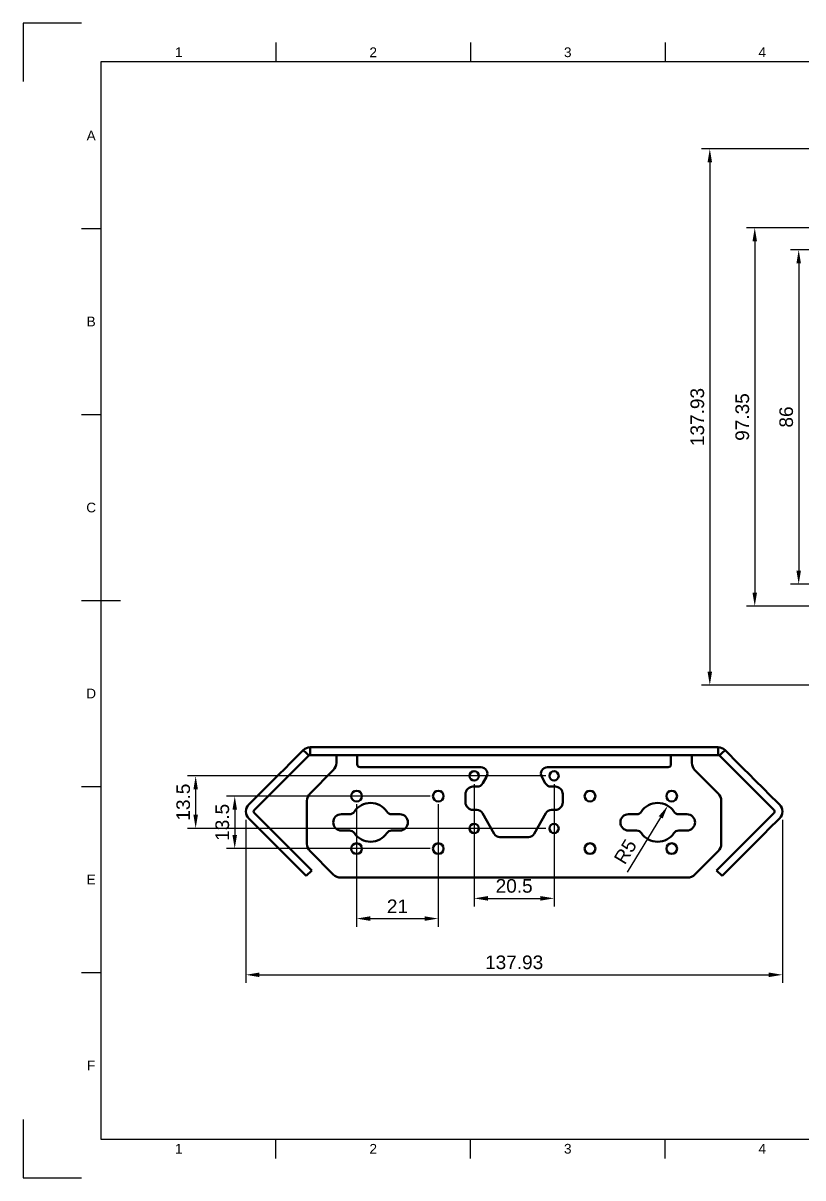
# Model space of a CAD drawing. Header units: millimetres. Extents: x 0 to 420, y 0 to 297.
# Drawn here: x 0 to 200.4, y 0 to 297 of the extents above; entities that cross this region are included whole.
import ezdxf
from ezdxf.enums import TextEntityAlignment as Align

# ---------------------------------------------------------------- set-up
doc = ezdxf.new("R2010")
doc.units = ezdxf.units.MM
doc.header["$LTSCALE"] = 0.75
for name, color, linetype, lineweight in [('BORDER', 7, 'Continuous', 25), ('FD_Dimensions', 7, 'Continuous', 25), ('Visible', 7, 'Continuous', 50)]:
    doc.layers.add(name, color=color, linetype=linetype, lineweight=lineweight)
doc.styles.add('FusionTitle', font='arial.ttf')
doc.styles.get("Standard").update_dxf_attribs({"font": 'arial.ttf'})
doc.dimstyles.new('Dim-ISO-25', dxfattribs={"dimtxt": 3.5, "dimasz": 3.5, "dimexe": 2.1, "dimexo": 2.1, "dimgap": 1.4, "dimtad": 1, "dimzin": 12, "dimdsep": 46, "dimtxsty": 'Standard', "dimcen": 0, "dimazin": 3, "dimtp": 0.1, "dimtm": 0.1, "dimtfac": 0.714286, "dimtmove": 0, "dimatfit": 3, "dimfxl": 1, "dimtzin": 12, "dimarcsym": 0})

# ---------------------------------------------------------------- blocks, each defined once
blk = doc.blocks.new('ISO_A3_SHEET')
at = {"layer": 'BORDER'}
for p, q in [((65, 292), (65, 287)), ((115, 292), (115, 287)), ((165, 292), (165, 287)), ((410, 287), (20, 287)), ((20, 287), (20, 10)), ((15, 244.16666), (20, 244.16666)), ((15, 196.33333), (20, 196.33333)), ((15, 148.5), (25, 148.5)), ((15, 100.66667), (20, 100.66667)), ((15, 52.83334), (20, 52.83334)), ((20, 10), (410, 10)), ((65, 5), (65, 10)), ((115, 5), (115, 10)), ((165, 5), (165, 10))]:
    blk.add_line(p, q, dxfattribs=at)
at = {"layer": 'Defpoints'}
for p, q in [((15, 297), (0, 297)), ((0, 297), (0, 282)), ((0, 15), (0, 0)), ((0, 0), (15, 0))]:
    blk.add_line(p, q, dxfattribs=at)
at = {"layer": 'BORDER', "style": 'FusionTitle'}
for s, p in [('1', (40, 289.5)), ('2', (90, 289.5)), ('3', (140, 289.5)), ('4', (190, 289.5)), ('A', (17.5, 268.08333)), ('B', (17.5, 220.25)), ('C', (17.5, 172.41667)), ('D', (17.5, 124.58334)), ('E', (17.5, 76.75001)), ('F', (17.5, 28.91668)), ('1', (40, 7.5)), ('2', (90, 7.5)), ('3', (140, 7.5)), ('4', (190, 7.5))]:
    blk.add_text(s, height=2.5, dxfattribs=at).set_placement(p, align=Align.MIDDLE)
blk = doc.blocks.new('*D24')
at = {"layer": 'Defpoints', "color": 0, "transparency": 16777216}
for p in [(228.626372, 264.650913), (176.512818, 126.723804), (228.626372, 126.723804)]:
    blk.add_point(p, dxfattribs=at)
at = {"layer": 'FD_Dimensions', "color": 0, "lineweight": -2, "transparency": 16777216}
for p, q in [((226.526372, 264.650913), (174.412818, 264.650913)), ((176.512818, 261.150913), (176.512818, 130.223804)), ((226.526372, 126.723804), (174.412818, 126.723804))]:
    blk.add_line(p, q, dxfattribs=at)
at = {"layer": 'FD_Dimensions', "color": 0, "transparency": 16777216}
for points in [[(175.929485, 261.150913), (177.096152, 261.150913), (176.512818, 264.650913)], [(175.929485, 130.223804), (177.096152, 130.223804), (176.512818, 126.723804)]]:
    blk.add_solid(points, dxfattribs=at)
at = {"layer": 'FD_Dimensions', "color": 0, "transparency": 16777216, "insert": (173.324619, 195.687359), "char_height": 3.5, "attachment_point": 5, "rotation": 90}
blk.add_mtext('137.93', dxfattribs=at)
blk = doc.blocks.new('*D32')
at = {"layer": 'Defpoints', "color": 0, "transparency": 16777216}
for p in [(163.120917, 91.444306), (160.52052, 87.173716)]:
    blk.add_point(p, dxfattribs=at)
at = {"layer": 'FD_Dimensions', "color": 0, "lineweight": -2, "transparency": 16777216}
blk.add_line((155.322625, 78.637297), (163.901036, 92.725482), dxfattribs=at)
at = {"layer": 'FD_Dimensions', "color": 0, "transparency": 16777216}
blk.add_solid([(163.402801, 93.028862), (164.399272, 92.422103), (165.721314, 95.714895)], dxfattribs=at)
at = {"layer": 'FD_Dimensions', "color": 0, "transparency": 16777216, "insert": (154.80925, 83.908339), "char_height": 3.5, "attachment_point": 5, "rotation": 58.66244438}
blk.add_mtext('R5', dxfattribs=at)
blk = doc.blocks.new('*D33')
at = {"layer": 'Defpoints', "color": 0, "transparency": 16777216}
for p in [(115.970917, 103.394306), (136.470917, 103.394306), (136.470917, 71.894306)]:
    blk.add_point(p, dxfattribs=at)
at = {"layer": 'FD_Dimensions', "color": 0, "lineweight": -2, "transparency": 16777216}
for p, q in [((115.970917, 101.294306), (115.970917, 69.794306)), ((136.470917, 101.294306), (136.470917, 69.794306)), ((119.470917, 71.894306), (132.970917, 71.894306))]:
    blk.add_line(p, q, dxfattribs=at)
at = {"layer": 'FD_Dimensions', "color": 0, "transparency": 16777216}
for points in [[(119.470917, 72.477639), (119.470917, 71.310972), (115.970917, 71.894306)], [(132.970917, 72.477639), (132.970917, 71.310972), (136.470917, 71.894306)]]:
    blk.add_solid(points, dxfattribs=at)
at = {"layer": 'FD_Dimensions', "color": 0, "transparency": 16777216, "insert": (126.220917, 75.081311), "char_height": 3.5, "attachment_point": 5}
blk.add_mtext('20.5', dxfattribs=at)
blk = doc.blocks.new('*D34')
at = {"layer": 'Defpoints', "color": 0, "transparency": 16777216}
for p in [(44.357162, 103.394306), (136.470917, 103.394306), (136.470917, 89.894306)]:
    blk.add_point(p, dxfattribs=at)
at = {"layer": 'FD_Dimensions', "color": 0, "lineweight": -2, "transparency": 16777216}
for p, q in [((134.370917, 103.394306), (42.257162, 103.394306)), ((44.357162, 93.394306), (44.357162, 99.894306)), ((134.370917, 89.894306), (42.257162, 89.894306))]:
    blk.add_line(p, q, dxfattribs=at)
at = {"layer": 'FD_Dimensions', "color": 0, "transparency": 16777216}
for points in [[(43.773829, 99.894306), (44.940496, 99.894306), (44.357162, 103.394306)], [(43.773829, 93.394306), (44.940496, 93.394306), (44.357162, 89.894306)]]:
    blk.add_solid(points, dxfattribs=at)
at = {"layer": 'FD_Dimensions', "color": 0, "transparency": 16777216, "insert": (41.168963, 96.644306), "char_height": 3.5, "attachment_point": 5, "rotation": 90}
blk.add_mtext('13.5', dxfattribs=at)
blk = doc.blocks.new('*D35')
at = {"layer": 'Defpoints', "color": 0, "transparency": 16777216}
for p in [(85.720917, 98.194306), (106.720917, 98.194306), (106.720917, 66.694306)]:
    blk.add_point(p, dxfattribs=at)
at = {"layer": 'FD_Dimensions', "color": 0, "lineweight": -2, "transparency": 16777216}
for p, q in [((85.720917, 96.094306), (85.720917, 64.594306)), ((106.720917, 96.094306), (106.720917, 64.594306)), ((89.220917, 66.694306), (103.220917, 66.694306))]:
    blk.add_line(p, q, dxfattribs=at)
at = {"layer": 'FD_Dimensions', "color": 0, "transparency": 16777216}
for points in [[(89.220917, 67.277639), (89.220917, 66.110972), (85.720917, 66.694306)], [(103.220917, 67.277639), (103.220917, 66.110972), (106.720917, 66.694306)]]:
    blk.add_solid(points, dxfattribs=at)
at = {"layer": 'FD_Dimensions', "color": 0, "transparency": 16777216, "insert": (96.220917, 69.851468), "char_height": 3.5, "attachment_point": 5}
blk.add_mtext('21', dxfattribs=at)
blk = doc.blocks.new('*D36')
at = {"layer": 'Defpoints', "color": 0, "transparency": 16777216}
for p in [(106.720917, 98.194306), (54.399045, 84.694306), (106.720917, 84.694306)]:
    blk.add_point(p, dxfattribs=at)
at = {"layer": 'FD_Dimensions', "color": 0, "lineweight": -2, "transparency": 16777216}
for p, q in [((104.620917, 98.194306), (52.299045, 98.194306)), ((54.399045, 94.694306), (54.399045, 88.194306)), ((104.620917, 84.694306), (52.299045, 84.694306))]:
    blk.add_line(p, q, dxfattribs=at)
at = {"layer": 'FD_Dimensions', "color": 0, "transparency": 16777216}
for points in [[(53.815711, 94.694306), (54.982378, 94.694306), (54.399045, 98.194306)], [(53.815711, 88.194306), (54.982378, 88.194306), (54.399045, 84.694306)]]:
    blk.add_solid(points, dxfattribs=at)
at = {"layer": 'FD_Dimensions', "color": 0, "transparency": 16777216, "insert": (51.210845, 91.444306), "char_height": 3.5, "attachment_point": 5, "rotation": 90}
blk.add_mtext('13.5', dxfattribs=at)
blk = doc.blocks.new('*D37')
at = {"layer": 'Defpoints', "color": 0, "transparency": 16777216}
for p in [(57.257362, 94.230751), (195.184472, 94.230751), (195.184472, 52.230751)]:
    blk.add_point(p, dxfattribs=at)
at = {"layer": 'FD_Dimensions', "color": 0, "lineweight": -2, "transparency": 16777216}
for p, q in [((57.257362, 92.130751), (57.257362, 50.130751)), ((195.184472, 92.130751), (195.184472, 50.130751)), ((60.757362, 52.230751), (191.684472, 52.230751))]:
    blk.add_line(p, q, dxfattribs=at)
at = {"layer": 'FD_Dimensions', "color": 0, "transparency": 16777216}
for points in [[(60.757362, 52.814084), (60.757362, 51.647418), (57.257362, 52.230751)], [(191.684472, 52.814084), (191.684472, 51.647418), (195.184472, 52.230751)]]:
    blk.add_solid(points, dxfattribs=at)
at = {"layer": 'FD_Dimensions', "color": 0, "transparency": 16777216, "insert": (126.220917, 55.41895), "char_height": 3.5, "attachment_point": 5}
blk.add_mtext('137.93', dxfattribs=at)
blk = doc.blocks.new('*D38')
at = {"layer": 'Defpoints', "color": 0, "transparency": 16777216}
for p in [(246.267181, 238.687359), (199.361208, 152.687359), (246.267181, 152.687359)]:
    blk.add_point(p, dxfattribs=at)
at = {"layer": 'FD_Dimensions', "color": 0, "lineweight": -2, "transparency": 16777216}
for p, q in [((244.167181, 238.687359), (197.261208, 238.687359)), ((199.361208, 235.187359), (199.361208, 156.187359)), ((244.167181, 152.687359), (197.261208, 152.687359))]:
    blk.add_line(p, q, dxfattribs=at)
at = {"layer": 'FD_Dimensions', "color": 0, "transparency": 16777216}
for points in [[(198.777875, 235.187359), (199.944541, 235.187359), (199.361208, 238.687359)], [(198.777875, 156.187359), (199.944541, 156.187359), (199.361208, 152.687359)]]:
    blk.add_solid(points, dxfattribs=at)
at = {"layer": 'FD_Dimensions', "color": 0, "transparency": 16777216, "insert": (196.174203, 195.687359), "char_height": 3.5, "attachment_point": 5, "rotation": 90}
blk.add_mtext('86', dxfattribs=at)
blk = doc.blocks.new('*D41')
at = {"layer": 'Defpoints', "color": 0, "transparency": 16777216}
for p in [(361.952451, 244.364211), (188.069615, 147.010506), (361.952451, 147.010506)]:
    blk.add_point(p, dxfattribs=at)
at = {"layer": 'FD_Dimensions', "color": 0, "lineweight": -2, "transparency": 16777216}
for p, q in [((359.852451, 244.364211), (185.969615, 244.364211)), ((188.069615, 240.864211), (188.069615, 150.510506)), ((359.852451, 147.010506), (185.969615, 147.010506))]:
    blk.add_line(p, q, dxfattribs=at)
at = {"layer": 'FD_Dimensions', "color": 0, "transparency": 16777216}
for points in [[(187.486282, 240.864211), (188.652948, 240.864211), (188.069615, 244.364211)], [(187.486282, 150.510506), (188.652948, 150.510506), (188.069615, 147.010506)]]:
    blk.add_solid(points, dxfattribs=at)
at = {"layer": 'FD_Dimensions', "color": 0, "transparency": 16777216, "insert": (184.881416, 195.687359), "char_height": 3.5, "attachment_point": 5, "rotation": 90}
blk.add_mtext('97.35', dxfattribs=at)

msp = doc.modelspace()

# ---------------------------------------------------------------- linework, layer by layer
at = {"layer": 'Visible', "extrusion": (0, 1, 0)}
for p, q in [((68.428, 106.437), (72.013, 110.022)), ((72.805, 109.23), (72.013, 110.022)), ((73.781, 110.754), (78.657, 110.754)), ((73.781, 109.634), (73.781, 110.754)), ((79.852, 110.754), (78.657, 110.754)), ((79.852, 110.754), (172.589, 110.754)), ((173.784, 110.754), (172.589, 110.754)), ((173.784, 110.754), (178.661, 110.754)), ((178.661, 110.754), (178.661, 109.634)), ((180.429, 110.022), (179.637, 109.23)), ((180.429, 110.022), (184.014, 106.437)), ((69.842, 105.023), (73.427, 108.608)), ((73.427, 108.608), (72.805, 109.23)), ((73.781, 108.754), (73.781, 109.634)), ((73.781, 108.754), (78.657, 108.754)), ((79.852, 108.754), (78.657, 108.754)), ((79.852, 108.754), (172.589, 108.754)), ((80.531, 107.244), (80.531, 108.754)), ((80.531, 107.244), (80.531, 106.759)), ((85.911, 108.754), (85.911, 107.244)), ((85.911, 106.334), (85.911, 107.244)), ((166.531, 107.244), (166.531, 108.754)), ((166.531, 107.244), (166.531, 106.334)), ((171.911, 108.754), (171.911, 107.244)), ((171.911, 106.759), (171.911, 107.244)), ((173.784, 108.754), (172.589, 108.754)), ((178.661, 108.754), (173.784, 108.754)), ((178.661, 109.634), (178.661, 108.754)), ((179.637, 109.23), (179.014, 108.608)), ((182.6, 105.023), (179.014, 108.608)), ((65.496, 103.505), (67.583, 105.592)), ((66.911, 102.091), (68.997, 104.178)), ((67.583, 105.592), (68.428, 106.437)), ((69.842, 105.023), (68.997, 104.178)), ((79.743, 104.856), (73.76, 98.873)), ((117.65, 105.644), (86.601, 105.644)), ((165.841, 105.644), (134.792, 105.644)), ((178.682, 98.873), (172.699, 104.856)), ((183.445, 104.178), (182.6, 105.023)), ((185.531, 102.091), (183.445, 104.178)), ((184.014, 106.437), (184.859, 105.592)), ((184.859, 105.592), (186.945, 103.505)), ((61.73, 99.739), (64.651, 102.66)), ((66.066, 101.246), (63.145, 98.325)), ((64.651, 102.66), (65.496, 103.505)), ((66.911, 102.091), (66.066, 101.246)), ((118.21, 101.499), (119.124, 103.127)), ((133.318, 103.127), (134.232, 101.499)), ((186.376, 101.246), (185.531, 102.091)), ((186.376, 101.246), (189.297, 98.325)), ((186.945, 103.505), (187.79, 102.66)), ((187.79, 102.66), (190.711, 99.739)), ((57.99, 95.999), (60.885, 98.894)), ((61.73, 99.739), (60.885, 98.894)), ((63.145, 98.325), (62.3, 97.48)), ((113.719, 96.548), (113.719, 98.74)), ((114.214, 99.935), (114.419, 100.141)), ((115.614, 100.635), (116.736, 100.635)), ((135.705, 100.635), (136.828, 100.635)), ((138.023, 100.141), (138.228, 99.935)), ((138.723, 98.74), (138.723, 96.548)), ((190.142, 97.48), (189.297, 98.325)), ((191.556, 98.894), (190.711, 99.739)), ((191.556, 98.894), (194.452, 95.999)), ((62.3, 97.48), (59.404, 94.584)), ((72.972, 96.971), (72.972, 85.918)), ((114.419, 95.148), (114.214, 95.353)), ((138.228, 95.353), (138.023, 95.148)), ((179.47, 85.918), (179.47, 96.971)), ((190.142, 97.48), (193.038, 94.584)), ((60.885, 89.567), (57.99, 92.463)), ((59.404, 93.877), (62.3, 90.981)), ((81.821, 93.544), (83.909, 93.544)), ((94.733, 93.544), (96.821, 93.544)), ((116.614, 94.653), (115.614, 94.653)), ((121.052, 88.507), (118.088, 93.79)), ((134.353, 93.79), (131.39, 88.507)), ((136.828, 94.653), (135.827, 94.653)), ((155.621, 93.544), (157.709, 93.544)), ((168.533, 93.544), (170.621, 93.544)), ((193.038, 93.877), (190.142, 90.981)), ((194.452, 92.463), (191.556, 89.567)), ((60.885, 89.567), (61.73, 88.722)), ((62.3, 90.981), (63.145, 90.136)), ((73.43, 79.851), (63.145, 90.136)), ((83.909, 89.344), (81.821, 89.344)), ((96.821, 89.344), (94.733, 89.344)), ((157.709, 89.344), (155.621, 89.344)), ((170.621, 89.344), (168.533, 89.344)), ((179.012, 79.851), (189.297, 90.136)), ((189.297, 90.136), (190.142, 90.981)), ((190.711, 88.722), (191.556, 89.567)), ((72.015, 78.437), (61.73, 88.722)), ((129.916, 87.644), (122.526, 87.644)), ((190.711, 88.722), (180.427, 78.437)), ((73.76, 84.015), (79.743, 78.032)), ((172.699, 78.032), (178.682, 84.015)), ((72.015, 78.437), (72.78, 77.673)), ((74.194, 79.087), (72.78, 77.673)), ((73.43, 79.851), (74.194, 79.087)), ((81.645, 77.244), (170.797, 77.244)), ((178.248, 79.087), (179.012, 79.851)), ((178.248, 79.087), (179.662, 77.673)), ((179.662, 77.673), (180.427, 78.437))]:
    msp.add_line(p, q, dxfattribs=at)
at = {"layer": 'Visible', "extrusion": (2e-16, 0, -1)}
for centre, radius in [((-115.971, 103.394), 1.2), ((-136.471, 103.394), 1.2), ((-85.721, 98.194), 1.375), ((-106.721, 98.194), 1.375), ((-145.721, 98.194), 1.375), ((-166.721, 98.194), 1.375), ((-115.971, 89.894), 1.2), ((-136.471, 89.894), 1.2), ((-85.721, 84.694), 1.375), ((-106.721, 84.694), 1.375), ((-145.721, 84.694), 1.375), ((-166.721, 84.694), 1.375)]:
    msp.add_circle(centre, radius, dxfattribs=at)
for centre, radius, start, end in [((-77.841, 106.759), 2.69, 180, 225), ((-86.601, 106.334), 0.69, 270, 0), ((-165.841, 106.334), 0.69, 180, 270), ((-174.601, 106.759), 2.69, 315, 0), ((-115.409, 98.74), 1.69, 0, 45), ((-115.614, 98.945), 1.69, 45, 90), ((-136.828, 98.945), 1.69, 90, 135), ((-137.033, 98.74), 1.69, 135, 180), ((-59.757, 94.231), 2.5, 315, 45), ((-89.321, 91.444), 5, 33.63128, 146.36872), ((-115.409, 96.548), 1.69, 315, 0), ((-115.614, 96.343), 1.69, 270, 315), ((-136.828, 96.343), 1.69, 225, 270), ((-137.033, 96.548), 1.69, 180, 225), ((-163.121, 91.444), 5, 33.63128, 146.36872), ((-192.684, 94.231), 2.5, 135, 225), ((-81.821, 91.444), 2.1, 270, 90), ((-96.821, 91.444), 2.1, 90, 270), ((-155.621, 91.444), 2.1, 270, 90), ((-170.621, 91.444), 2.1, 90, 270), ((-192.684, 94.231), 0.5, 135, 225), ((-89.321, 91.444), 5, 213.63128, 326.36872), ((-122.526, 89.334), 1.69, 270, 330.70864), ((-129.916, 89.334), 1.69, 209.29136, 270), ((-163.121, 91.444), 5, 213.63128, 326.36872)]:
    msp.add_arc(centre, radius, start, end, dxfattribs=at)
at = {"layer": 'Visible'}
for centre, radius, start, end in [((117.65, 103.954), 1.69, 330.70864, 90), ((134.792, 103.954), 1.69, 90, 209.29136), ((116.736, 102.325), 1.69, 270, 330.70864), ((135.705, 102.325), 1.69, 209.29136, 270), ((75.662, 96.971), 2.69, 135, 180), ((176.78, 96.971), 2.69, 0, 45), ((59.757, 94.231), 0.5, 135, 225), ((83.909, 95.044), 1.5, 270, 326.36872), ((94.733, 95.044), 1.5, 213.63128, 270), ((116.614, 92.963), 1.69, 29.29136, 90), ((135.827, 92.963), 1.69, 90, 150.70864), ((157.709, 95.044), 1.5, 270, 326.36872), ((168.533, 95.044), 1.5, 213.63128, 270), ((83.909, 87.844), 1.5, 33.63128, 90), ((94.733, 87.844), 1.5, 90, 146.36872), ((157.709, 87.844), 1.5, 33.63128, 90), ((168.533, 87.844), 1.5, 90, 146.36872), ((75.662, 85.918), 2.69, 180, 225), ((176.78, 85.918), 2.69, 315, 0), ((81.645, 79.934), 2.69, 225, 270), ((170.797, 79.934), 2.69, 270, 315)]:
    msp.add_arc(centre, radius, start, end, dxfattribs=at)
for points in [[(72.013, 110.022), (72.476, 110.485), (73.126, 110.754), (73.781, 110.754)], [(178.661, 110.754), (179.315, 110.754), (179.966, 110.485), (180.429, 110.022)], [(73.427, 108.608), (73.52, 108.7), (73.65, 108.754), (73.781, 108.754)], [(179.014, 108.608), (178.922, 108.7), (178.792, 108.754), (178.661, 108.754)]]:
    msp.add_open_spline(points, degree=3, dxfattribs=at)

# ---------------------------------------------------------------- block references
at = {"layer": 'BORDER'}
msp.add_blockref('ISO_A3_SHEET', (0, 0), dxfattribs=at)

# ---------------------------------------------------------------- dimensions: what is measured, and where the dimension line sits
at = {"layer": 'FD_Dimensions'}
dim = msp.add_linear_dim(base=(176.513, 126.724), p1=(228.626, 264.651), p2=(228.626, 126.724), angle=90, dimstyle='Dim-ISO-25', override={"dimlfac": 1}, dxfattribs=at)
dim.commit()
dim.dimension.update_dxf_attribs({"geometry": '*D24', "text_midpoint": (176.513, 195.687), "dimtype": 160})
for base, p1, p2, picture, middle in [((188.07, 147.011), (361.952, 244.364), (361.952, 147.011), '*D41', (184.881, 195.687)), ((44.357, 103.394), (136.471, 89.894), (136.471, 103.394), '*D34', (41.169, 96.644)), ((54.399, 84.694), (106.721, 98.194), (106.721, 84.694), '*D36', (51.211, 91.444))]:
    dim = msp.add_linear_dim(base=base, p1=p1, p2=p2, angle=90, dimstyle='Dim-ISO-25', override={"dimlfac": 1, "dimclrd": 0, "dimclre": 0}, dxfattribs=at)
    dim.commit()
    dim.dimension.update_dxf_attribs({"geometry": picture, "text_midpoint": middle})
dim = msp.add_aligned_dim(p1=(246.267, 238.687), p2=(246.267, 152.687), distance=-46.906, dimstyle='Dim-ISO-25', override={"dimlfac": 1, "dimclrd": 0, "dimclre": 0}, dxfattribs=at)
dim.commit()
dim.dimension.update_dxf_attribs({"geometry": '*D38', "text_midpoint": (196.174, 195.687)})
for base, p1, p2, picture, middle in [((136.471, 71.894), (115.971, 103.394), (136.471, 103.394), '*D33', (126.221, 75.081)), ((106.721, 66.694), (85.721, 98.194), (106.721, 98.194), '*D35', (96.221, 69.851)), ((195.184, 52.231), (57.257, 94.231), (195.184, 94.231), '*D37', (126.221, 55.419))]:
    dim = msp.add_linear_dim(base=base, p1=p1, p2=p2, dimstyle='Dim-ISO-25', override={"dimlfac": 1, "dimclrd": 0, "dimclre": 0}, dxfattribs=at)
    dim.commit()
    dim.dimension.update_dxf_attribs({"geometry": picture, "text_midpoint": middle})
dim = msp.add_radius_dim(center=(163.121, 91.444), mpoint=(160.521, 87.174), dimstyle='Dim-ISO-25', override={"dimlfac": 1, "dimse1": 1, "dimclrd": 0, "dimclre": 0}, dxfattribs=at)
dim.commit()
dim.dimension.update_dxf_attribs({"geometry": '*D32', "text_midpoint": (157.525, 82.255), "dimtype": 164})

doc.saveas('drawing.dxf')
